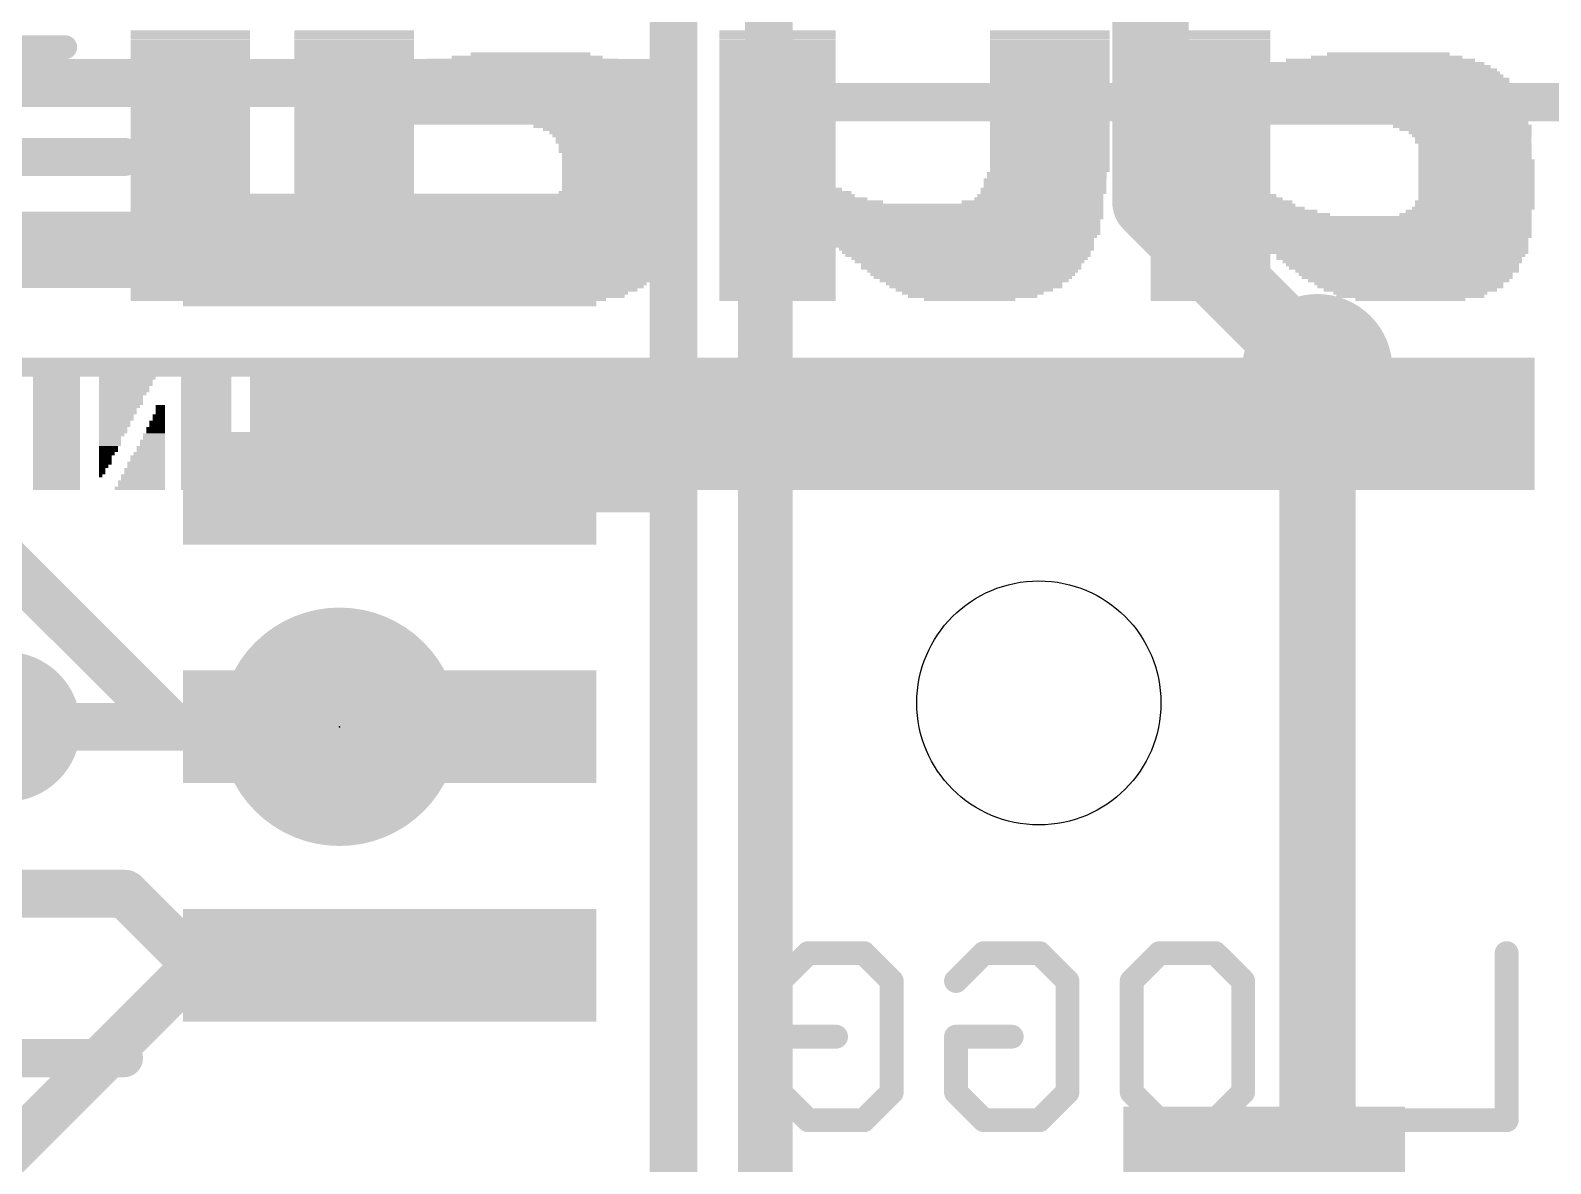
# Model space of a CAD drawing. Extents: x -0.5 to 47.2, y -0.5 to 23.4.
# Drawn here: x 31.12 to 39.21, y 8.98 to 15.01 of the extents above; entities that cross this region are included whole.
import ezdxf

# ---------------------------------------------------------------- set-up
doc = ezdxf.new("R2010")
doc.units = 0
for name, color, linetype in [('1', 12, 'CONTINUOUS'), ('16', 132, 'CONTINUOUS'), ('18', 110, 'CONTINUOUS'), ('20', 53, 'CONTINUOUS'), ('21', 40, 'CONTINUOUS'), ('22', 6, 'CONTINUOUS'), ('24', 6, 'CONTINUOUS')]:
    doc.layers.add(name, color=color, linetype=linetype)

# ---------------------------------------------------------------- blocks, each defined once
blk = doc.blocks.new('PIE')
at = {"const_width": 0.5}
blk.add_lwpolyline([(0, -0.25, 1), (0, 0.25, 1), (0, -0.25)], format="xyb", dxfattribs=at)
blk = doc.blocks.new('RECT')
blk.add_solid([(-0.5, -0.5), (0.5, -0.5), (-0.5, 0.5), (0.5, 0.5)])
blk = doc.blocks.new('ROUNDV')
at = {"const_width": 0.5}
blk.add_lwpolyline([(0, -0.25, 1), (0, 0.25, 1), (0, -0.25)], format="xyb", dxfattribs=at)

msp = doc.modelspace()

# ---------------------------------------------------------------- linework, layer by layer
at = {"layer": '1'}
for points, const_width in [([(30.387, 14.732), (34.417, 14.732)], 0.254), ([(34.417, 14.732), (34.544, 14.605)], 0.254), ([(34.544, 14.605), (34.544, 12.573)], 0.254), ([(33.033, 13.843), (30.226, 13.843)], 0.4064), ([(37.973, 13.208), (37.973, 8.313)], 0.4064), ([(30.607, 12.573), (31.877, 11.303)], 0.254), ([(33.033, 12.573), (34.544, 12.573)], 0.254), ([(34.544, 12.573), (34.544, 8.694)], 0.254), ([(31.877, 11.303), (30.988, 11.303)], 0.254), ([(31.877, 11.303), (33.033, 11.303)], 0.254), ([(31.623, 10.414), (30.099, 10.414)], 0.254), ([(32.004, 10.033), (31.623, 10.414)], 0.254), ([(30.734, 8.763), (32.004, 10.033)], 0.254), ([(32.004, 10.033), (33.033, 10.033)], 0.254), ([(33.16, 10.033), (33.033, 10.033)], 0.254)]:
    msp.add_lwpolyline(points, dxfattribs=dict(at, const_width=const_width))
for points, const_width in [([(34.4619, 14.7769, 1), (34.3721, 14.6871)], 0.127), ([(34.417, 14.6685, 1), (34.417, 14.7955)], 0.127), ([(34.6075, 14.605, 1), (34.4805, 14.605)], 0.127), ([(34.4991, 14.5601, 1), (34.5889, 14.6499)], 0.127), ([(33.033, 13.7414, 1), (33.033, 13.9446)], 0.2032), ([(38.0746, 13.208, 1), (37.8714, 13.208)], 0.2032), ([(33.033, 12.6365, 1), (33.033, 12.5095)], 0.127), ([(34.6075, 12.573, 1), (34.4805, 12.573)], 0.127), ([(34.4805, 12.573, 1), (34.6075, 12.573)], 0.127), ([(34.544, 12.5095, 1), (34.544, 12.6365)], 0.127), ([(31.877, 11.3665, 1), (31.877, 11.2395)], 0.127), ([(31.877, 11.2395, 1), (31.877, 11.3665)], 0.127), ([(33.033, 11.2395, 1), (33.033, 11.3665)], 0.127), ([(31.8321, 11.2581, 1), (31.9219, 11.3479)], 0.127), ([(31.6679, 10.4589, 1), (31.5781, 10.3691)], 0.127), ([(31.623, 10.3505, 1), (31.623, 10.4775)], 0.127), ([(32.004, 10.0965, 1), (32.004, 9.9695)], 0.127), ([(32.0489, 9.9881, 1), (31.9591, 10.0779)], 0.127), ([(31.9591, 9.9881, 1), (32.0489, 10.0779)], 0.127), ([(33.033, 10.0965, 1), (33.033, 9.9695)], 0.127), ([(33.033, 9.9695, 1), (33.033, 10.0965)], 0.127), ([(33.16, 9.9695, 1), (33.16, 10.0965)], 0.127)]:
    msp.add_lwpolyline(points, format="xyb", dxfattribs=dict(at, const_width=const_width))
at = {"layer": '16'}
for points, const_width in [([(37.084, 16.764), (37.084, 14.097)], 0.4064), ([(35.052, 16.383), (35.052, 8.001)], 0.254), ([(34.544, 6.096), (34.544, 15.621)], 0.254), ([(37.084, 14.097), (37.973, 13.208)], 0.4064), ([(30.988, 11.303), (32.766, 11.303)], 0.254), ([(32.5755, 11.3665), (32.7025, 11.3665)], 0.254), ([(32.766, 11.303), (32.7025, 11.3665)], 0.254)]:
    msp.add_lwpolyline(points, dxfattribs=dict(at, const_width=const_width))
for points, const_width in [([(37.1558, 14.1688, 1), (37.0122, 14.0252)], 0.2032), ([(36.9824, 14.097, 1), (37.1856, 14.097)], 0.2032), ([(37.9012, 13.1362, 1), (38.0448, 13.2798)], 0.2032), ([(32.5755, 11.43, 1), (32.5755, 11.303)], 0.127), ([(32.7474, 11.4114, 1), (32.6576, 11.3216)], 0.127), ([(32.7025, 11.303, 1), (32.7025, 11.43)], 0.127), ([(32.766, 11.2395, 1), (32.766, 11.3665)], 0.127), ([(32.7211, 11.2581, 1), (32.8109, 11.3479)], 0.127)]:
    msp.add_lwpolyline(points, format="xyb", dxfattribs=dict(at, const_width=const_width))
at = {"layer": '20'}
msp.add_circle((36.49, 11.43), 0.65, dxfattribs=at)
at = {"layer": '21'}
for points, const_width in [([(31.3055, 14.9225), (30.7123, 14.9225)], 0.127), ([(34.99, 8.28), (34.99, 14.63)], 0.2032), ([(40.19, 14.63), (34.99, 14.63)], 0.2032), ([(27.818, 14.338), (31.618, 14.338)], 0.2032), ([(31.618, 9.538), (27.818, 9.538)], 0.2032)]:
    msp.add_lwpolyline(points, dxfattribs=dict(at, const_width=const_width))
for points, const_width in [([(31.3055, 14.8908, 1), (31.3055, 14.9543)], 0.0635), ([(35.0408, 14.63, 1), (34.9392, 14.63)], 0.1016), ([(34.99, 14.6808, 1), (34.99, 14.5792)], 0.1016), ([(31.618, 14.2872, 1), (31.618, 14.3888)], 0.1016), ([(31.618, 9.4872, 1), (31.618, 9.5888)], 0.1016)]:
    msp.add_lwpolyline(points, format="xyb", dxfattribs=dict(at, const_width=const_width))
at = {"layer": '22', "const_width": 0.127}
for points in [[(35.1134, 9.949), (35.2617, 10.0973)], [(35.2617, 10.0973), (35.5583, 10.0973)], [(35.5583, 10.0973), (35.7066, 9.949)], [(36.0489, 9.949), (36.1972, 10.0973)], [(36.1972, 10.0973), (36.4938, 10.0973)], [(36.4938, 10.0973), (36.6421, 9.949)], [(36.9844, 9.949), (37.1327, 10.0973)], [(37.1327, 10.0973), (37.4293, 10.0973)], [(37.4293, 10.0973), (37.5776, 9.949)], [(38.9809, 10.0973), (38.9809, 9.2075)], [(35.7066, 9.949), (35.7066, 9.3558)], [(36.6421, 9.949), (36.6421, 9.3558)], [(36.9844, 9.3558), (36.9844, 9.949)], [(37.5776, 9.949), (37.5776, 9.3558)], [(35.1134, 9.3558), (35.1134, 9.6524)], [(35.1134, 9.6524), (35.41, 9.6524)], [(36.0489, 9.3558), (36.0489, 9.6524)], [(36.0489, 9.6524), (36.3455, 9.6524)], [(35.2617, 9.2075), (35.1134, 9.3558)], [(35.7066, 9.3558), (35.5583, 9.2075)], [(36.1972, 9.2075), (36.0489, 9.3558)], [(36.6421, 9.3558), (36.4938, 9.2075)], [(37.1327, 9.2075), (36.9844, 9.3558)], [(37.5776, 9.3558), (37.4293, 9.2075)], [(38.0453, 9.3558), (37.8971, 9.3558)], [(37.8971, 9.3558), (37.8971, 9.2075)], [(38.0453, 9.2075), (38.0453, 9.3558)], [(35.5583, 9.2075), (35.2617, 9.2075)], [(36.4938, 9.2075), (36.1972, 9.2075)], [(37.4293, 9.2075), (37.1327, 9.2075)], [(37.8971, 9.2075), (38.0453, 9.2075)], [(38.9809, 9.2075), (38.3877, 9.2075)]]:
    msp.add_lwpolyline(points, dxfattribs=at)
at = {"layer": '22', "const_width": 0.0635}
for points in [[(35.2617, 10.129, 1), (35.2617, 10.0655)], [(35.2841, 10.0748, 1), (35.2392, 10.1197)], [(35.5807, 10.1197, 1), (35.5358, 10.0748)], [(35.5583, 10.0655, 1), (35.5583, 10.129)], [(36.1972, 10.129, 1), (36.1972, 10.0655)], [(36.2196, 10.0748, 1), (36.1747, 10.1197)], [(36.5162, 10.1197, 1), (36.4713, 10.0748)], [(36.4938, 10.0655, 1), (36.4938, 10.129)], [(37.1327, 10.129, 1), (37.1327, 10.0655)], [(37.1552, 10.0748, 1), (37.1103, 10.1197)], [(37.4518, 10.1197, 1), (37.4068, 10.0748)], [(37.4293, 10.0655, 1), (37.4293, 10.129)], [(39.0126, 10.0973, 1), (38.9491, 10.0973)], [(35.0909, 9.9714, 1), (35.1358, 9.9265)], [(35.7383, 9.949, 1), (35.6748, 9.949)], [(35.6841, 9.9265, 1), (35.729, 9.9714)], [(36.0264, 9.9714, 1), (36.0714, 9.9265)], [(36.6738, 9.949, 1), (36.6103, 9.949)], [(36.6196, 9.9265, 1), (36.6645, 9.9714)], [(37.0162, 9.949, 1), (36.9527, 9.949)], [(36.962, 9.9714, 1), (37.0069, 9.9265)], [(37.6093, 9.949, 1), (37.5458, 9.949)], [(37.5551, 9.9265, 1), (37.6, 9.9714)], [(35.1451, 9.6524, 1), (35.0816, 9.6524)], [(35.1134, 9.6841, 1), (35.1134, 9.6206)], [(35.41, 9.6206, 1), (35.41, 9.6841)], [(36.0489, 9.6841, 1), (36.0489, 9.6206)], [(36.0807, 9.6524, 1), (36.0172, 9.6524)], [(36.3455, 9.6206, 1), (36.3455, 9.6841)], [(35.1358, 9.3782, 1), (35.0909, 9.3333)], [(35.729, 9.3333, 1), (35.6841, 9.3782)], [(36.0714, 9.3782, 1), (36.0264, 9.3333)], [(36.6645, 9.3333, 1), (36.6196, 9.3782)], [(37.0069, 9.3782, 1), (36.962, 9.3333)], [(37.6, 9.3333, 1), (37.5551, 9.3782)], [(37.9288, 9.3558, 1), (37.8653, 9.3558)], [(37.8971, 9.3875, 1), (37.8971, 9.324)], [(38.0771, 9.3558, 1), (38.0136, 9.3558)], [(38.0453, 9.324, 1), (38.0453, 9.3875)], [(35.0816, 9.3558, 1), (35.1451, 9.3558)], [(35.6748, 9.3558, 1), (35.7383, 9.3558)], [(36.0172, 9.3558, 1), (36.0807, 9.3558)], [(36.6103, 9.3558, 1), (36.6738, 9.3558)], [(36.9527, 9.3558, 1), (37.0162, 9.3558)], [(37.5458, 9.3558, 1), (37.6093, 9.3558)], [(35.2617, 9.2393, 1), (35.2617, 9.1757)], [(35.2392, 9.185, 1), (35.2841, 9.23)], [(35.5358, 9.23, 1), (35.5807, 9.185)], [(35.5583, 9.1757, 1), (35.5583, 9.2393)], [(36.1972, 9.2393, 1), (36.1972, 9.1757)], [(36.1747, 9.185, 1), (36.2196, 9.23)], [(36.4713, 9.23, 1), (36.5162, 9.185)], [(36.4938, 9.1757, 1), (36.4938, 9.2393)], [(37.1327, 9.2393, 1), (37.1327, 9.1757)], [(37.1103, 9.185, 1), (37.1552, 9.23)], [(37.4068, 9.23, 1), (37.4518, 9.185)], [(37.4293, 9.1757, 1), (37.4293, 9.2393)], [(37.8653, 9.2075, 1), (37.9288, 9.2075)], [(37.8971, 9.2393, 1), (37.8971, 9.1757)], [(38.0136, 9.2075, 1), (38.0771, 9.2075)], [(38.0453, 9.1757, 1), (38.0453, 9.2393)], [(38.3877, 9.2393, 1), (38.3877, 9.1757)], [(38.9491, 9.2075, 1), (39.0126, 9.2075)], [(38.9809, 9.1757, 1), (38.9809, 9.2393)]]:
    msp.add_lwpolyline(points, format="xyb", dxfattribs=at)
at = {"layer": '24'}
msp.add_point((32.766, 11.303), dxfattribs=at)

# ---------------------------------------------------------------- block references
at = {"layer": '1'}
for p, xscale, yscale, rotation in [((33.033, 13.843), 0.6, 2.2, 90), ((33.033, 12.573), 0.6, 2.2, 90), ((33.033, 11.303), 0.6, 2.2, 90), ((33.033, 10.033), 0.6, 2.2, 90), ((37.69, 8.03), 1.5, 2.5, 180)]:
    msp.add_blockref('RECT', p, dxfattribs=dict(at, xscale=xscale, yscale=yscale, rotation=rotation))
at = {"layer": '16', "xscale": 1.27, "yscale": 1.27}
msp.add_blockref('PIE', (32.766, 11.303), dxfattribs=at)
at = {"layer": '18', "xscale": 0.8001, "yscale": 0.8001}
for p in [(37.973, 13.208), (37.973, 13.208), (30.988, 11.303), (30.988, 11.303)]:
    msp.add_blockref('ROUNDV', p, dxfattribs=at)
at = {"layer": '22', "rotation": 180}
for p, xscale, yscale in [((31.9718, 15.0038), 0.6371, 0.0168), ((31.9718, 14.987), 0.6371, 0.0168), ((31.9718, 14.9703), 0.6371, 0.0167), ((32.8435, 15.0038), 0.637, 0.0168), ((32.8435, 14.987), 0.637, 0.0168), ((32.8435, 14.9703), 0.637, 0.0167), ((35.0983, 15.0038), 0.6203, 0.0168), ((35.0983, 14.987), 0.6203, 0.0168), ((35.0983, 14.9703), 0.6203, 0.0167), ((36.5483, 15.0038), 0.637, 0.0168), ((36.5483, 14.987), 0.637, 0.0168), ((36.5483, 14.9703), 0.637, 0.0167), ((37.4033, 15.0038), 0.637, 0.0168), ((37.4033, 14.987), 0.637, 0.0168), ((37.4033, 14.9703), 0.637, 0.0167), ((31.9718, 14.9535), 0.6371, 0.0168), ((31.9718, 14.9367), 0.6371, 0.0168), ((31.9718, 14.92), 0.6371, 0.0167), ((31.9718, 14.9032), 0.6371, 0.0168), ((31.9718, 14.8864), 0.6371, 0.0167), ((32.8435, 14.9535), 0.637, 0.0168), ((32.8435, 14.9367), 0.637, 0.0168), ((32.8435, 14.92), 0.637, 0.0167), ((32.8435, 14.9032), 0.637, 0.0168), ((32.8435, 14.8864), 0.637, 0.0167), ((33.7823, 14.8864), 0.6371, 0.0167), ((35.0983, 14.9535), 0.6203, 0.0168), ((35.0983, 14.9367), 0.6203, 0.0168), ((35.0983, 14.92), 0.6203, 0.0167), ((35.0983, 14.9032), 0.6203, 0.0168), ((35.0983, 14.8864), 0.6203, 0.0167), ((36.5483, 14.9535), 0.637, 0.0168), ((36.5483, 14.9367), 0.637, 0.0168), ((36.5483, 14.92), 0.637, 0.0167), ((36.5483, 14.9032), 0.637, 0.0168), ((36.5483, 14.8864), 0.637, 0.0167), ((37.4033, 14.9535), 0.637, 0.0168), ((37.4033, 14.9367), 0.637, 0.0168), ((37.4033, 14.92), 0.637, 0.0167), ((37.4033, 14.9032), 0.637, 0.0168), ((37.4033, 14.8864), 0.637, 0.0167), ((38.3504, 14.8864), 0.6538, 0.0167), ((31.9718, 14.8697), 0.6371, 0.0168), ((31.9718, 14.8529), 0.6371, 0.0168), ((31.9718, 14.8361), 0.6371, 0.0167), ((31.9718, 14.8194), 0.6371, 0.0168), ((33.4218, 14.8194), 1.7937, 0.0168), ((32.8435, 14.8697), 0.637, 0.0168), ((32.8435, 14.8529), 0.637, 0.0168), ((33.4135, 14.8361), 1.7769, 0.0167), ((33.7403, 14.8529), 1.0226, 0.0168), ((33.7655, 14.8697), 0.8046, 0.0168), ((35.0983, 14.8697), 0.6203, 0.0168), ((35.0983, 14.8529), 0.6203, 0.0168), ((35.0983, 14.8361), 0.6203, 0.0167), ((35.0983, 14.8194), 0.6203, 0.0168), ((36.5483, 14.8697), 0.637, 0.0168), ((36.5483, 14.8529), 0.637, 0.0168), ((36.5483, 14.8361), 0.637, 0.0167), ((36.5483, 14.8194), 0.637, 0.0168), ((37.4033, 14.8697), 0.637, 0.0168), ((37.4033, 14.8529), 0.637, 0.0168), ((37.9901, 14.8194), 1.8105, 0.0168), ((37.9733, 14.8361), 1.7769, 0.0167), ((38.3086, 14.8529), 1.0059, 0.0168), ((38.3421, 14.8697), 0.8047, 0.0168), ((31.9718, 14.8026), 0.6371, 0.0168), ((31.9718, 14.7858), 0.6371, 0.0167), ((31.9718, 14.7691), 0.6371, 0.0168), ((31.9718, 14.7523), 0.6371, 0.0168), ((31.9718, 14.7355), 0.6371, 0.0167), ((33.4721, 14.7523), 1.8943, 0.0168), ((33.4721, 14.7355), 1.8943, 0.0167), ((33.4386, 14.8026), 1.8272, 0.0168), ((33.447, 14.7858), 1.844, 0.0167), ((33.4638, 14.7691), 1.8775, 0.0168), ((35.0983, 14.8026), 0.6203, 0.0168), ((35.0983, 14.7858), 0.6203, 0.0167), ((35.0983, 14.7691), 0.6203, 0.0168), ((35.0983, 14.7523), 0.6203, 0.0168), ((35.0983, 14.7355), 0.6203, 0.0167), ((36.5483, 14.8026), 0.637, 0.0168), ((36.5483, 14.7858), 0.637, 0.0167), ((36.5483, 14.7691), 0.637, 0.0168), ((36.5483, 14.7523), 0.637, 0.0168), ((36.5483, 14.7355), 0.637, 0.0167), ((38.0068, 14.8026), 1.844, 0.0168), ((38.0152, 14.7858), 1.8608, 0.0167), ((38.0404, 14.7523), 1.9111, 0.0168), ((38.0404, 14.7355), 1.9111, 0.0167), ((38.0236, 14.7691), 1.8775, 0.0168), ((31.9718, 14.7188), 0.6371, 0.0168), ((31.9718, 14.702), 0.6371, 0.0168), ((31.9718, 14.6852), 0.6371, 0.0167), ((31.9718, 14.6685), 0.6371, 0.0168), ((31.9718, 14.6517), 0.6371, 0.0167), ((33.4805, 14.7188), 1.911, 0.0168), ((33.4889, 14.702), 1.9278, 0.0168), ((33.4973, 14.6852), 1.9446, 0.0167), ((33.4973, 14.6685), 1.9446, 0.0168), ((33.5057, 14.6517), 1.9613, 0.0167), ((35.0983, 14.7188), 0.6203, 0.0168), ((35.0983, 14.702), 0.6203, 0.0168), ((35.0983, 14.6852), 0.6203, 0.0167), ((35.0983, 14.6685), 0.6203, 0.0168), ((35.0983, 14.6517), 0.6203, 0.0167), ((36.5483, 14.7188), 0.637, 0.0168), ((36.5483, 14.702), 0.637, 0.0168), ((36.5483, 14.6852), 0.637, 0.0167), ((36.5483, 14.6685), 0.637, 0.0168), ((36.5483, 14.6517), 0.637, 0.0167), ((38.0654, 14.6852), 1.9613, 0.0167), ((38.0654, 14.6685), 1.9613, 0.0168), ((38.0487, 14.7188), 1.9278, 0.0168), ((38.0571, 14.702), 1.9446, 0.0168), ((38.0739, 14.6517), 1.9781, 0.0167), ((31.9718, 14.635), 0.6371, 0.0168), ((31.9718, 14.6182), 0.6371, 0.0168), ((31.9718, 14.6014), 0.6371, 0.0167), ((31.9718, 14.5847), 0.6371, 0.0168), ((31.9718, 14.5679), 0.6371, 0.0168), ((33.5224, 14.5679), 1.9949, 0.0168), ((33.5057, 14.635), 1.9613, 0.0168), ((33.5141, 14.6182), 1.9781, 0.0168), ((33.5141, 14.6014), 1.9781, 0.0167), ((33.5141, 14.5847), 1.9781, 0.0168), ((35.0983, 14.635), 0.6203, 0.0168), ((35.0983, 14.6182), 0.6203, 0.0168), ((35.0983, 14.6014), 0.6203, 0.0167), ((35.0983, 14.5847), 0.6203, 0.0168), ((35.0983, 14.5679), 0.6203, 0.0168), ((36.5483, 14.635), 0.637, 0.0168), ((36.5483, 14.6182), 0.637, 0.0168), ((36.5483, 14.6014), 0.637, 0.0167), ((36.5483, 14.5847), 0.637, 0.0168), ((36.5483, 14.5679), 0.637, 0.0168), ((38.0823, 14.6014), 1.9949, 0.0167), ((38.0823, 14.5847), 1.9949, 0.0168), ((38.0906, 14.5679), 2.0116, 0.0168), ((38.0739, 14.635), 1.9781, 0.0168), ((38.0739, 14.6182), 1.9781, 0.0168), ((31.9718, 14.5512), 0.6371, 0.0167), ((31.9718, 14.5344), 0.6371, 0.0168), ((31.9718, 14.5176), 0.6371, 0.0168), ((31.9718, 14.5009), 0.6371, 0.0167), ((31.9718, 14.4841), 0.6371, 0.0168), ((33.5224, 14.5512), 1.9949, 0.0167), ((33.5224, 14.5344), 1.9949, 0.0168), ((33.5224, 14.5176), 1.9949, 0.0168), ((32.8435, 14.5009), 0.637, 0.0167), ((32.8435, 14.4841), 0.637, 0.0168), ((34.1678, 14.5009), 0.7376, 0.0167), ((34.193, 14.4841), 0.6873, 0.0168), ((35.0983, 14.5512), 0.6203, 0.0167), ((35.0983, 14.5344), 0.6203, 0.0168), ((35.0983, 14.5176), 0.6203, 0.0168), ((35.0983, 14.5009), 0.6203, 0.0167), ((35.0983, 14.4841), 0.6203, 0.0168), ((36.5483, 14.5512), 0.637, 0.0167), ((36.5483, 14.5344), 0.637, 0.0168), ((36.5483, 14.5176), 0.637, 0.0168), ((36.5483, 14.5009), 0.637, 0.0167), ((36.5483, 14.4841), 0.637, 0.0168), ((38.0906, 14.5512), 2.0116, 0.0167), ((38.0906, 14.5344), 2.0116, 0.0168), ((38.0906, 14.5176), 2.0116, 0.0168), ((37.4033, 14.5009), 0.637, 0.0167), ((37.4033, 14.4841), 0.637, 0.0168), ((38.7444, 14.5009), 0.7376, 0.0167), ((38.7612, 14.4841), 0.7041, 0.0168), ((31.9718, 14.4674), 0.6371, 0.0167), ((31.9718, 14.4506), 0.6371, 0.0168), ((31.9718, 14.4338), 0.6371, 0.0168), ((31.9718, 14.4171), 0.6371, 0.0167), ((31.9718, 14.4003), 0.6371, 0.0168), ((32.8435, 14.4674), 0.637, 0.0167), ((32.8435, 14.4506), 0.637, 0.0168), ((32.8435, 14.4338), 0.637, 0.0168), ((32.8435, 14.4171), 0.637, 0.0167), ((32.8435, 14.4003), 0.637, 0.0168), ((34.2097, 14.4674), 0.6538, 0.0167), ((34.2181, 14.4506), 0.637, 0.0168), ((34.2349, 14.4338), 0.637, 0.0168), ((34.2349, 14.4171), 0.637, 0.0167), ((34.2433, 14.4003), 0.6203, 0.0168), ((35.0983, 14.4674), 0.6203, 0.0167), ((35.0983, 14.4506), 0.6203, 0.0168), ((35.0983, 14.4338), 0.6203, 0.0168), ((35.0983, 14.4171), 0.6203, 0.0167), ((35.0983, 14.4003), 0.6203, 0.0168), ((36.5483, 14.4674), 0.637, 0.0167), ((36.5483, 14.4506), 0.637, 0.0168), ((36.5483, 14.4338), 0.637, 0.0168), ((36.5483, 14.4171), 0.637, 0.0167), ((36.5483, 14.4003), 0.637, 0.0168), ((37.4033, 14.4674), 0.637, 0.0167), ((37.4033, 14.4506), 0.637, 0.0168), ((37.4033, 14.4338), 0.637, 0.0168), ((37.4033, 14.4171), 0.637, 0.0167), ((37.4033, 14.4003), 0.637, 0.0168), ((38.7863, 14.4674), 0.6538, 0.0167), ((38.7947, 14.4506), 0.637, 0.0168), ((38.803, 14.4338), 0.6203, 0.0168), ((38.803, 14.4171), 0.6203, 0.0167), ((38.8115, 14.4003), 0.6035, 0.0168), ((31.9718, 14.3835), 0.6371, 0.0168), ((31.9718, 14.3668), 0.6371, 0.0167), ((31.9718, 14.35), 0.6371, 0.0168), ((31.9718, 14.3332), 0.6371, 0.0168), ((32.8435, 14.3835), 0.637, 0.0168), ((32.8435, 14.3668), 0.637, 0.0167), ((32.8435, 14.35), 0.637, 0.0168), ((32.8435, 14.3332), 0.637, 0.0168), ((34.2433, 14.3835), 0.6203, 0.0168), ((34.2433, 14.3668), 0.6203, 0.0167), ((34.2517, 14.35), 0.6035, 0.0168), ((34.2517, 14.3332), 0.6035, 0.0168), ((35.0983, 14.3835), 0.6203, 0.0168), ((35.0983, 14.3668), 0.6203, 0.0167), ((35.0983, 14.35), 0.6203, 0.0168), ((35.0983, 14.3332), 0.6203, 0.0168), ((36.5483, 14.3835), 0.637, 0.0168), ((36.5483, 14.3668), 0.637, 0.0167), ((36.5483, 14.35), 0.637, 0.0168), ((36.5483, 14.3332), 0.637, 0.0168), ((37.4033, 14.3835), 0.637, 0.0168), ((37.4033, 14.3668), 0.637, 0.0167), ((37.4033, 14.35), 0.637, 0.0168), ((37.4033, 14.3332), 0.637, 0.0168), ((38.8115, 14.3835), 0.6035, 0.0168), ((38.8115, 14.3668), 0.6035, 0.0167), ((38.8115, 14.35), 0.6035, 0.0168), ((38.8115, 14.3332), 0.6035, 0.0168), ((31.9718, 14.3165), 0.6371, 0.0167), ((31.9718, 14.2997), 0.6371, 0.0168), ((31.9718, 14.2829), 0.6371, 0.0168), ((31.9718, 14.2662), 0.6371, 0.0167), ((31.9718, 14.2494), 0.6371, 0.0168), ((32.8435, 14.3165), 0.637, 0.0167), ((32.8435, 14.2997), 0.637, 0.0168), ((32.8435, 14.2829), 0.637, 0.0168), ((32.8435, 14.2662), 0.637, 0.0167), ((32.8435, 14.2494), 0.637, 0.0168), ((34.2517, 14.3165), 0.6035, 0.0167), ((34.2517, 14.2997), 0.6035, 0.0168), ((34.2517, 14.2829), 0.6035, 0.0168), ((34.2517, 14.2662), 0.6035, 0.0167), ((34.2517, 14.2494), 0.6035, 0.0168), ((35.0983, 14.3165), 0.6203, 0.0167), ((35.0983, 14.2997), 0.6203, 0.0168), ((35.0983, 14.2829), 0.6203, 0.0168), ((35.0983, 14.2662), 0.6203, 0.0167), ((35.0983, 14.2494), 0.6203, 0.0168), ((36.5316, 14.2494), 0.6371, 0.0168), ((36.5483, 14.3165), 0.637, 0.0167), ((36.5483, 14.2997), 0.637, 0.0168), ((36.5483, 14.2829), 0.637, 0.0168), ((36.5483, 14.2662), 0.637, 0.0167), ((37.4033, 14.3165), 0.637, 0.0167), ((37.4033, 14.2997), 0.637, 0.0168), ((37.4033, 14.2829), 0.637, 0.0168), ((37.4033, 14.2662), 0.637, 0.0167), ((37.4033, 14.2494), 0.637, 0.0168), ((38.8199, 14.3165), 0.6203, 0.0167), ((38.8199, 14.2997), 0.6203, 0.0168), ((38.8199, 14.2829), 0.6203, 0.0168), ((38.8199, 14.2662), 0.6203, 0.0167), ((38.8199, 14.2494), 0.6203, 0.0168), ((31.9718, 14.2327), 0.6371, 0.0167), ((31.9718, 14.2159), 0.6371, 0.0168), ((31.9718, 14.1991), 0.6371, 0.0168), ((31.9718, 14.1824), 0.6371, 0.0167), ((31.9718, 14.1656), 0.6371, 0.0168), ((32.8435, 14.2327), 0.637, 0.0167), ((32.8435, 14.2159), 0.637, 0.0168), ((32.8435, 14.1991), 0.637, 0.0168), ((32.8435, 14.1824), 0.637, 0.0167), ((32.8435, 14.1656), 0.637, 0.0168), ((34.2517, 14.2327), 0.6035, 0.0167), ((34.2517, 14.2159), 0.6035, 0.0168), ((34.2517, 14.1991), 0.6035, 0.0168), ((34.2517, 14.1824), 0.6035, 0.0167), ((34.2517, 14.1656), 0.6035, 0.0168), ((35.115, 14.1656), 0.6538, 0.0168), ((35.0983, 14.2327), 0.6203, 0.0167), ((35.0983, 14.2159), 0.6203, 0.0168), ((35.0983, 14.1991), 0.6203, 0.0168), ((35.0983, 14.1824), 0.6203, 0.0167), ((36.5148, 14.1656), 0.6706, 0.0168), ((36.5232, 14.2159), 0.6538, 0.0168), ((36.5232, 14.1991), 0.6538, 0.0168), ((36.5232, 14.1824), 0.6538, 0.0167), ((36.5316, 14.2327), 0.6371, 0.0167), ((37.4033, 14.2327), 0.637, 0.0167), ((37.4033, 14.2159), 0.637, 0.0168), ((37.4033, 14.1991), 0.637, 0.0168), ((37.4033, 14.1824), 0.637, 0.0167), ((37.4033, 14.1656), 0.637, 0.0168), ((38.8199, 14.2327), 0.6203, 0.0167), ((38.8199, 14.2159), 0.6203, 0.0168), ((38.8199, 14.1991), 0.6203, 0.0168), ((38.8199, 14.1824), 0.6203, 0.0167), ((38.8199, 14.1656), 0.6203, 0.0168), ((31.9718, 14.1488), 0.6371, 0.0168), ((31.9718, 14.1321), 0.6371, 0.0167), ((31.9718, 14.1153), 0.6371, 0.0168), ((31.9718, 14.0985), 0.6371, 0.0168), ((31.9718, 14.0818), 0.6371, 0.0167), ((32.8518, 14.1321), 0.6537, 0.0167), ((32.9021, 14.0818), 0.7543, 0.0167), ((32.8435, 14.1488), 0.637, 0.0168), ((32.8938, 14.0985), 0.7376, 0.0168), ((32.8687, 14.1153), 0.6873, 0.0168), ((34.2349, 14.0985), 0.637, 0.0168), ((34.2349, 14.0818), 0.637, 0.0167), ((34.2433, 14.1488), 0.6203, 0.0168), ((34.2433, 14.1321), 0.6203, 0.0167), ((34.2433, 14.1153), 0.6203, 0.0168), ((35.1401, 14.1488), 0.7041, 0.0168), ((35.1485, 14.1321), 0.7208, 0.0167), ((35.224, 14.0985), 0.8717, 0.0168), ((35.8107, 14.0818), 2.0452, 0.0167), ((35.1821, 14.1153), 0.7879, 0.0168), ((36.4561, 14.0985), 0.7544, 0.0168), ((36.4897, 14.1153), 0.6873, 0.0168), ((36.498, 14.1321), 0.6706, 0.0167), ((36.5148, 14.1488), 0.6706, 0.0168), ((37.4033, 14.1488), 0.637, 0.0168), ((37.4201, 14.1321), 0.6705, 0.0167), ((37.4368, 14.1153), 0.704, 0.0168), ((37.4704, 14.0818), 0.7711, 0.0167), ((37.462, 14.0985), 0.7543, 0.0168), ((38.8115, 14.0985), 0.6371, 0.0168), ((38.8115, 14.0818), 0.6371, 0.0167), ((38.8199, 14.1488), 0.6203, 0.0168), ((38.8199, 14.1321), 0.6203, 0.0167), ((38.8199, 14.1153), 0.6203, 0.0168), ((31.9718, 14.065), 0.6371, 0.0168), ((31.9718, 14.0483), 0.6371, 0.0167), ((31.9718, 14.0315), 0.6371, 0.0168), ((31.9718, 14.0147), 0.6371, 0.0168), ((31.9718, 13.998), 0.6371, 0.0167), ((32.9273, 14.065), 0.8046, 0.0168), ((32.9692, 14.0483), 0.8884, 0.0167), ((33.5392, 14.0147), 2.0284, 0.0168), ((33.5392, 13.998), 2.0284, 0.0167), ((32.9944, 14.0315), 0.9387, 0.0168), ((34.2014, 14.0315), 0.7041, 0.0168), ((34.2097, 14.0483), 0.6873, 0.0167), ((34.2265, 14.065), 0.6538, 0.0168), ((35.8107, 14.065), 2.0452, 0.0168), ((35.8107, 14.0483), 2.0452, 0.0167), ((35.8107, 14.0315), 2.0452, 0.0168), ((35.8107, 14.0147), 2.0452, 0.0168), ((35.8023, 13.998), 2.0284, 0.0167), ((37.4955, 14.065), 0.8214, 0.0168), ((38.099, 14.0147), 2.0284, 0.0168), ((38.099, 13.998), 2.0284, 0.0167), ((37.5291, 14.0483), 0.8885, 0.0167), ((37.5626, 14.0315), 0.9555, 0.0168), ((38.7612, 14.0315), 0.7041, 0.0168), ((38.7779, 14.0483), 0.6706, 0.0167), ((38.8031, 14.065), 0.6538, 0.0168), ((31.9718, 13.9812), 0.6371, 0.0168), ((31.9718, 13.9644), 0.6371, 0.0168), ((31.9718, 13.9477), 0.6371, 0.0167), ((31.9718, 13.9309), 0.6371, 0.0168), ((33.5392, 13.9812), 2.0284, 0.0168), ((33.5308, 13.9644), 2.0116, 0.0168), ((33.5308, 13.9477), 2.0116, 0.0167), ((33.5308, 13.9309), 2.0116, 0.0168), ((35.8023, 13.9812), 2.0284, 0.0168), ((35.8023, 13.9644), 2.0284, 0.0168), ((35.8023, 13.9477), 2.0284, 0.0167), ((35.8023, 13.9309), 2.0284, 0.0168), ((38.099, 13.9812), 2.0284, 0.0168), ((38.099, 13.9644), 2.0284, 0.0168), ((38.099, 13.9477), 2.0284, 0.0167), ((38.099, 13.9309), 2.0284, 0.0168), ((31.9718, 13.9141), 0.6371, 0.0168), ((31.9718, 13.8974), 0.6371, 0.0167), ((31.9718, 13.8806), 0.6371, 0.0168), ((31.9718, 13.8638), 0.6371, 0.0168), ((31.9718, 13.8471), 0.6371, 0.0167), ((33.5224, 13.8974), 1.9949, 0.0167), ((33.5224, 13.8806), 1.9949, 0.0168), ((33.5224, 13.8638), 1.9949, 0.0168), ((33.5224, 13.8471), 1.9949, 0.0167), ((33.5308, 13.9141), 2.0116, 0.0168), ((35.794, 13.9141), 2.0117, 0.0168), ((35.7856, 13.8974), 1.9949, 0.0167), ((35.7856, 13.8806), 1.9949, 0.0168), ((35.7856, 13.8638), 1.9949, 0.0168), ((35.0983, 13.8471), 0.6203, 0.0167), ((36.1041, 13.8471), 1.3579, 0.0167), ((38.099, 13.9141), 2.0284, 0.0168), ((38.0906, 13.8974), 2.0116, 0.0167), ((38.0906, 13.8806), 2.0116, 0.0168), ((38.0906, 13.8638), 2.0116, 0.0168), ((38.0906, 13.8471), 2.0116, 0.0167), ((31.9718, 13.8303), 0.6371, 0.0168), ((31.9718, 13.8136), 0.6371, 0.0167), ((31.9718, 13.7968), 0.6371, 0.0168), ((31.9718, 13.78), 0.6371, 0.0168), ((31.9718, 13.7633), 0.6371, 0.0167), ((32.8435, 13.8136), 0.637, 0.0167), ((32.8435, 13.7968), 0.637, 0.0168), ((32.8435, 13.78), 0.637, 0.0168), ((32.8435, 13.7633), 0.637, 0.0167), ((33.5141, 13.8303), 1.9781, 0.0168), ((33.8409, 13.8136), 1.3244, 0.0167), ((33.8409, 13.7968), 1.3244, 0.0168), ((33.8493, 13.78), 1.274, 0.0168), ((33.8493, 13.7633), 1.2406, 0.0167), ((35.0983, 13.8303), 0.6203, 0.0168), ((35.0983, 13.8136), 0.6203, 0.0167), ((35.0983, 13.7968), 0.6203, 0.0168), ((35.0983, 13.78), 0.6203, 0.0168), ((35.0983, 13.7633), 0.6203, 0.0167), ((36.1041, 13.8303), 1.3243, 0.0168), ((36.1125, 13.8136), 1.3075, 0.0167), ((36.1209, 13.7968), 1.2573, 0.0168), ((36.1208, 13.78), 1.2238, 0.0168), ((36.1292, 13.7633), 1.1735, 0.0167), ((38.0906, 13.8303), 2.0116, 0.0168), ((37.4033, 13.8136), 0.637, 0.0167), ((37.4033, 13.7968), 0.637, 0.0168), ((37.4033, 13.78), 0.637, 0.0168), ((37.4033, 13.7633), 0.637, 0.0167), ((38.4175, 13.8136), 1.3244, 0.0167), ((38.4091, 13.7968), 1.3076, 0.0168), ((38.4259, 13.78), 1.2741, 0.0168), ((38.4259, 13.7633), 1.2405, 0.0167), ((31.9718, 13.7465), 0.6371, 0.0168), ((31.9718, 13.7297), 0.6371, 0.0168), ((31.9718, 13.713), 0.6371, 0.0167), ((31.9718, 13.6962), 0.6371, 0.0168), ((31.9718, 13.6794), 0.6371, 0.0168), ((32.8435, 13.7465), 0.637, 0.0168), ((32.8435, 13.7297), 0.637, 0.0168), ((32.8435, 13.713), 0.637, 0.0167), ((32.8435, 13.6962), 0.637, 0.0168), ((32.8435, 13.6794), 0.637, 0.0168), ((33.8577, 13.7465), 1.2238, 0.0168), ((33.8745, 13.7297), 1.1903, 0.0168), ((33.8829, 13.713), 1.1399, 0.0167), ((33.8745, 13.6962), 1.1231, 0.0168), ((33.8829, 13.6794), 1.0729, 0.0168), ((35.0983, 13.7465), 0.6203, 0.0168), ((35.0983, 13.7297), 0.6203, 0.0168), ((35.0983, 13.713), 0.6203, 0.0167), ((35.0983, 13.6962), 0.6203, 0.0168), ((35.0983, 13.6794), 0.6203, 0.0168), ((36.1292, 13.7465), 1.1735, 0.0168), ((36.1376, 13.7297), 1.1232, 0.0168), ((36.1376, 13.713), 1.0896, 0.0167), ((36.1376, 13.6962), 1.0562, 0.0168), ((36.146, 13.6794), 1.0058, 0.0168), ((37.4033, 13.7465), 0.637, 0.0168), ((37.4033, 13.7297), 0.637, 0.0168), ((37.4033, 13.713), 0.637, 0.0167), ((37.4033, 13.6962), 0.637, 0.0168), ((37.4033, 13.6794), 0.637, 0.0168), ((38.4342, 13.7465), 1.2237, 0.0168), ((38.451, 13.7297), 1.1902, 0.0168), ((38.4427, 13.713), 1.1399, 0.0167), ((38.451, 13.6962), 1.1232, 0.0168), ((38.4595, 13.6794), 1.0729, 0.0168), ((31.9718, 13.6627), 0.6371, 0.0167), ((31.9718, 13.6459), 0.6371, 0.0168), ((31.9718, 13.6292), 0.6371, 0.0167), ((31.9718, 13.6124), 0.6371, 0.0168), ((31.9718, 13.5956), 0.6371, 0.0168), ((32.8435, 13.6627), 0.637, 0.0167), ((32.8435, 13.6459), 0.637, 0.0168), ((32.8435, 13.6292), 0.637, 0.0167), ((32.8435, 13.6124), 0.637, 0.0168), ((32.8435, 13.5956), 0.637, 0.0168), ((33.8912, 13.6627), 1.0226, 0.0167), ((33.8912, 13.6459), 0.9891, 0.0168), ((33.8912, 13.6292), 0.922, 0.0167), ((33.8912, 13.6124), 0.8214, 0.0168), ((33.8996, 13.5956), 0.7712, 0.0168), ((35.0983, 13.6627), 0.6203, 0.0167), ((35.0983, 13.6459), 0.6203, 0.0168), ((35.0983, 13.6292), 0.6203, 0.0167), ((35.0983, 13.6124), 0.6203, 0.0168), ((35.0983, 13.5956), 0.6203, 0.0168), ((36.146, 13.6627), 0.9388, 0.0167), ((36.1544, 13.6459), 0.9221, 0.0168), ((36.146, 13.6292), 0.8382, 0.0167), ((36.1376, 13.6124), 0.7544, 0.0168), ((36.1376, 13.5956), 0.6874, 0.0168), ((37.4033, 13.6627), 0.637, 0.0167), ((37.4033, 13.6459), 0.637, 0.0168), ((37.4033, 13.6292), 0.637, 0.0167), ((37.4033, 13.6124), 0.637, 0.0168), ((37.4033, 13.5956), 0.637, 0.0168), ((38.4594, 13.6627), 1.0058, 0.0167), ((38.4678, 13.6459), 0.989, 0.0168), ((38.4678, 13.6292), 0.922, 0.0167), ((38.4678, 13.6124), 0.8214, 0.0168), ((38.4678, 13.5956), 0.7879, 0.0168), ((31.9718, 13.5789), 0.6371, 0.0167), ((32.8435, 13.5789), 0.637, 0.0167), ((33.8912, 13.5789), 0.5868, 0.0167), ((35.0983, 13.5789), 0.6203, 0.0167), ((36.1209, 13.5789), 0.4861, 0.0167), ((37.4033, 13.5789), 0.637, 0.0167), ((38.4678, 13.5789), 0.5868, 0.0167), ((32.131, 13.2603), 13.998, 0.0168), ((32.131, 13.2436), 13.998, 0.0167), ((32.131, 13.2268), 13.998, 0.0168), ((32.131, 13.2101), 13.998, 0.0167), ((32.131, 13.1933), 13.998, 0.0168), ((32.131, 13.1765), 13.998, 0.0168), ((31.2593, 13.1598), 0.2515, 0.0167), ((31.2593, 13.143), 0.2515, 0.0168), ((31.2593, 13.1262), 0.2515, 0.0168), ((31.2593, 13.1095), 0.2515, 0.0167), ((31.6364, 13.1598), 0.3017, 0.0167), ((31.6281, 13.143), 0.285, 0.0168), ((31.6281, 13.1262), 0.285, 0.0168), ((31.6197, 13.1095), 0.2682, 0.0167), ((32.0556, 13.1598), 0.2683, 0.0167), ((32.0556, 13.143), 0.2683, 0.0168), ((32.0556, 13.1262), 0.2683, 0.0168), ((32.0556, 13.1095), 0.2683, 0.0167), ((35.7101, 13.1598), 6.8397, 0.0167), ((35.7101, 13.143), 6.8397, 0.0168), ((35.7101, 13.1262), 6.8397, 0.0168), ((35.7101, 13.1095), 6.8397, 0.0167), ((31.2593, 13.0927), 0.2515, 0.0168), ((31.2593, 13.0759), 0.2515, 0.0168), ((31.2593, 13.0592), 0.2515, 0.0167), ((31.2593, 13.0424), 0.2515, 0.0168), ((31.2593, 13.0256), 0.2515, 0.0168), ((31.6197, 13.0927), 0.2682, 0.0168), ((31.6113, 13.0759), 0.2514, 0.0168), ((31.6029, 13.0592), 0.2347, 0.0167), ((31.6029, 13.0424), 0.2347, 0.0168), ((31.6029, 13.0256), 0.2347, 0.0168), ((32.0556, 13.0927), 0.2683, 0.0168), ((32.0556, 13.0759), 0.2683, 0.0168), ((32.0556, 13.0592), 0.2683, 0.0167), ((32.0556, 13.0424), 0.2683, 0.0168), ((32.0556, 13.0256), 0.2683, 0.0168), ((35.7101, 13.0927), 6.8397, 0.0168), ((35.7101, 13.0759), 6.8397, 0.0168), ((35.7101, 13.0592), 6.8397, 0.0167), ((35.7101, 13.0424), 6.8397, 0.0168), ((35.7101, 13.0256), 6.8397, 0.0168), ((31.2593, 13.0089), 0.2515, 0.0167), ((31.2593, 12.9921), 0.2515, 0.0168), ((31.2593, 12.9754), 0.2515, 0.0167), ((31.2593, 12.9586), 0.2515, 0.0168), ((31.5946, 13.0089), 0.2179, 0.0167), ((31.5862, 12.9921), 0.2012, 0.0168), ((31.5862, 12.9754), 0.2012, 0.0167), ((31.5778, 12.9586), 0.1844, 0.0168), ((31.8041, 12.9586), 0.067, 0.0168), ((31.8125, 13.0089), 0.0503, 0.0167), ((31.8125, 12.9921), 0.0503, 0.0168), ((31.8125, 12.9754), 0.0503, 0.0167), ((32.0556, 13.0089), 0.2683, 0.0167), ((32.0556, 12.9921), 0.2683, 0.0168), ((32.0556, 12.9754), 0.2683, 0.0167), ((32.0556, 12.9586), 0.2683, 0.0168), ((35.7101, 13.0089), 6.8397, 0.0167), ((35.7101, 12.9921), 6.8397, 0.0168), ((35.7101, 12.9754), 6.8397, 0.0167), ((35.7101, 12.9586), 6.8397, 0.0168), ((31.2593, 12.9418), 0.2515, 0.0168), ((31.2593, 12.9251), 0.2515, 0.0167), ((31.2593, 12.9083), 0.2515, 0.0168), ((31.2593, 12.8915), 0.2515, 0.0168), ((31.2593, 12.8748), 0.2515, 0.0167), ((31.5778, 12.9418), 0.1844, 0.0168), ((31.5694, 12.9251), 0.1676, 0.0167), ((31.5694, 12.9083), 0.1676, 0.0168), ((31.5611, 12.8915), 0.1509, 0.0168), ((31.5611, 12.8748), 0.1509, 0.0167), ((31.7873, 12.8915), 0.1006, 0.0168), ((31.7873, 12.8748), 0.1006, 0.0167), ((31.7957, 12.9251), 0.0838, 0.0167), ((31.7957, 12.9083), 0.0838, 0.0168), ((31.8041, 12.9418), 0.067, 0.0168), ((32.0556, 12.9418), 0.2683, 0.0168), ((32.0556, 12.9251), 0.2683, 0.0167), ((32.0556, 12.9083), 0.2683, 0.0168), ((32.0556, 12.8915), 0.2683, 0.0168), ((32.0556, 12.8748), 0.2683, 0.0167), ((35.7101, 12.9418), 6.8397, 0.0168), ((35.7101, 12.9251), 6.8397, 0.0167), ((35.7101, 12.9083), 6.8397, 0.0168), ((35.7101, 12.8915), 6.8397, 0.0168), ((35.7101, 12.8748), 6.8397, 0.0167), ((31.2593, 12.858), 0.2515, 0.0168), ((31.2593, 12.8412), 0.2515, 0.0168), ((31.2593, 12.8245), 0.2515, 0.0167), ((31.2593, 12.8077), 0.2515, 0.0168), ((31.2593, 12.791), 0.2515, 0.0167), ((31.5526, 12.858), 0.1341, 0.0168), ((31.5443, 12.8412), 0.1173, 0.0168), ((31.5443, 12.8245), 0.1173, 0.0167), ((31.5443, 12.8077), 0.1173, 0.0168), ((31.5359, 12.791), 0.1006, 0.0167), ((31.7622, 12.791), 0.1508, 0.0167), ((31.7706, 12.8245), 0.1341, 0.0167), ((31.7706, 12.8077), 0.1341, 0.0168), ((31.779, 12.858), 0.1173, 0.0168), ((31.779, 12.8412), 0.1173, 0.0168), ((32.0556, 12.858), 0.2683, 0.0168), ((32.0556, 12.8412), 0.2683, 0.0168), ((32.0556, 12.8245), 0.2683, 0.0167), ((32.0556, 12.8077), 0.2683, 0.0168), ((32.0556, 12.791), 0.2683, 0.0167), ((35.7101, 12.858), 6.8397, 0.0168), ((35.7101, 12.8412), 6.8397, 0.0168), ((35.7101, 12.8245), 6.8397, 0.0167), ((35.7101, 12.8077), 6.8397, 0.0168), ((35.7101, 12.791), 6.8397, 0.0167), ((31.2593, 12.7742), 0.2515, 0.0168), ((31.2593, 12.7574), 0.2515, 0.0168), ((31.2593, 12.7407), 0.2515, 0.0167), ((31.2593, 12.7239), 0.2515, 0.0168), ((31.2593, 12.7071), 0.2515, 0.0168), ((31.5359, 12.7742), 0.1006, 0.0168), ((31.5275, 12.7574), 0.0838, 0.0168), ((31.5191, 12.7407), 0.067, 0.0167), ((31.5191, 12.7239), 0.067, 0.0168), ((31.5191, 12.7071), 0.067, 0.0168), ((31.737, 12.7071), 0.2011, 0.0168), ((31.7454, 12.7407), 0.1844, 0.0167), ((31.7454, 12.7239), 0.1844, 0.0168), ((31.7538, 12.7574), 0.1676, 0.0168), ((31.7622, 12.7742), 0.1508, 0.0168), ((32.0556, 12.7742), 0.2683, 0.0168), ((32.0556, 12.7574), 0.2683, 0.0168), ((32.0556, 12.7407), 0.2683, 0.0167), ((32.0556, 12.7239), 0.2683, 0.0168), ((32.0556, 12.7071), 0.2683, 0.0168), ((35.7101, 12.7742), 6.8397, 0.0168), ((35.7101, 12.7574), 6.8397, 0.0168), ((35.7101, 12.7407), 6.8397, 0.0167), ((35.7101, 12.7239), 6.8397, 0.0168), ((35.7101, 12.7071), 6.8397, 0.0168), ((31.2593, 12.6904), 0.2515, 0.0167), ((31.2593, 12.6736), 0.2515, 0.0168), ((31.2593, 12.6568), 0.2515, 0.0168), ((31.2593, 12.6401), 0.2515, 0.0167), ((31.2593, 12.6233), 0.2515, 0.0168), ((31.5108, 12.6904), 0.0503, 0.0167), ((31.5023, 12.6736), 0.0335, 0.0168), ((31.5023, 12.6568), 0.0335, 0.0168), ((31.494, 12.6401), 0.0167, 0.0167), ((31.7203, 12.6401), 0.2347, 0.0167), ((31.7203, 12.6233), 0.2347, 0.0168), ((31.7287, 12.6736), 0.2179, 0.0168), ((31.7287, 12.6568), 0.2179, 0.0168), ((31.737, 12.6904), 0.2011, 0.0167), ((32.0556, 12.6904), 0.2683, 0.0167), ((32.0556, 12.6736), 0.2683, 0.0168), ((32.0556, 12.6568), 0.2683, 0.0168), ((32.0556, 12.6401), 0.2683, 0.0167), ((32.0556, 12.6233), 0.2683, 0.0168), ((35.7101, 12.6904), 6.8397, 0.0167), ((35.7101, 12.6736), 6.8397, 0.0168), ((35.7101, 12.6568), 6.8397, 0.0168), ((35.7101, 12.6401), 6.8397, 0.0167), ((35.7101, 12.6233), 6.8397, 0.0168), ((31.2593, 12.6065), 0.2515, 0.0168), ((31.2593, 12.5898), 0.2515, 0.0167), ((31.2593, 12.573), 0.2515, 0.0168), ((31.7035, 12.573), 0.2682, 0.0168), ((31.7119, 12.6065), 0.2514, 0.0168), ((31.7119, 12.5898), 0.2514, 0.0167), ((32.0556, 12.6065), 0.2683, 0.0168), ((32.0556, 12.5898), 0.2683, 0.0167), ((32.0556, 12.573), 0.2683, 0.0168), ((35.7101, 12.6065), 6.8397, 0.0168), ((35.7101, 12.5898), 6.8397, 0.0167), ((35.7101, 12.573), 6.8397, 0.0168)]:
    msp.add_blockref('RECT', p, dxfattribs=dict(at, xscale=xscale, yscale=yscale))

doc.saveas('drawing.dxf')
